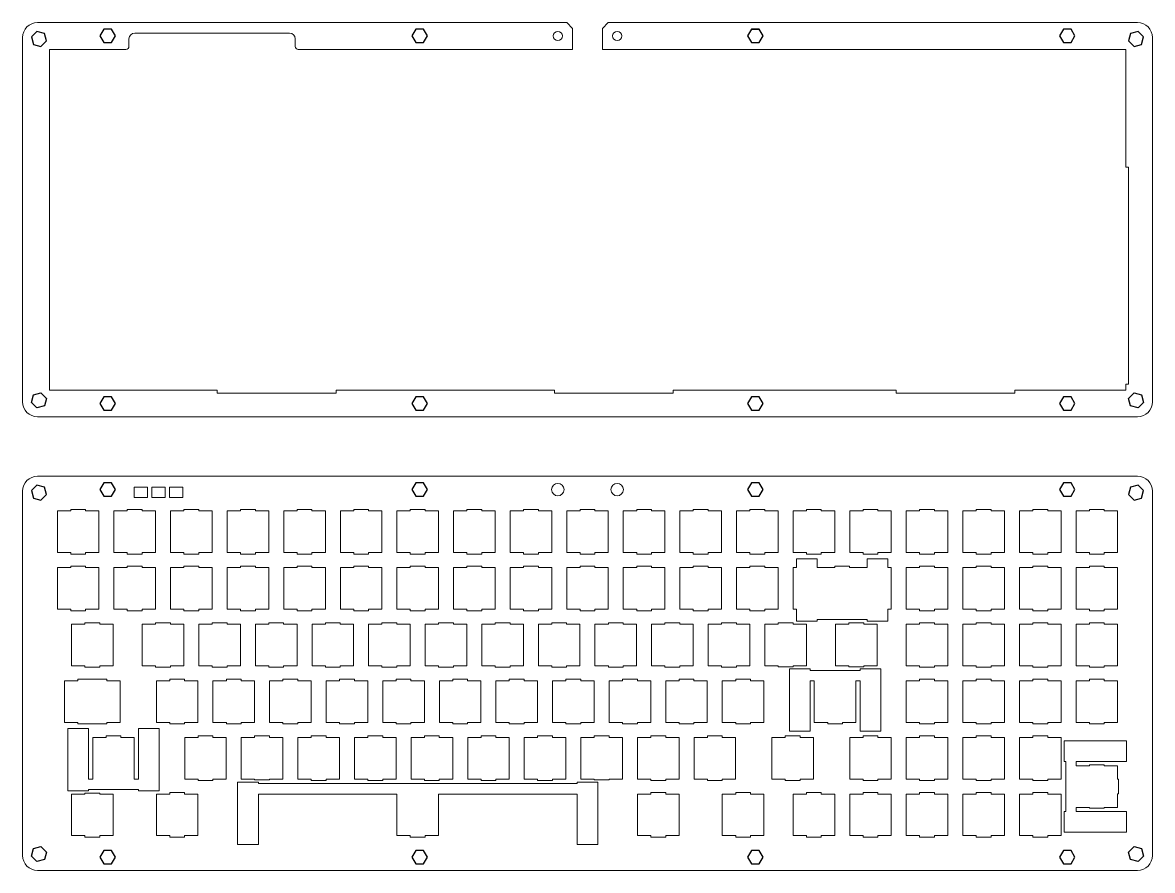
# Model space of a CAD drawing. Header units: millimetres. Extents: x 60 to 3943, y -655 to 1781.
# Drawn here: x 2075.9 to 2456.2, y 552.1 to 837.4 of the extents above; entities that cross this region are included whole.
import ezdxf

# ---------------------------------------------------------------- set-up
doc = ezdxf.new("R2010")
doc.units = ezdxf.units.MM
doc.header["$MEASUREMENT"] = 0

msp = doc.modelspace()

# ---------------------------------------------------------------- linework, layer by layer
at = {"lineweight": 0}
for p, q in [((2259.1, 837.41), (2080.95, 837.41)), ((2261.1, 835.41), (2259.1, 837.41)), ((2271.1, 835.41), (2273.1, 837.41)), ((2273.1, 837.41), (2451.25, 837.41)), ((2165.75, 833.91), (2113.75, 833.91)), ((2261.1, 828.41), (2261.1, 835.41)), ((2271.1, 828.41), (2271.1, 835.41)), ((2075.95, 832.41), (2075.95, 709.76)), ((2111.75, 829.41), (2111.75, 831.91)), ((2167.75, 829.41), (2167.75, 831.91)), ((2456.25, 709.76), (2456.25, 832.41)), ((2084.95, 713.76), (2084.95, 828.41)), ((2084.95, 828.41), (2110.75, 828.41)), ((2261.1, 828.41), (2168.75, 828.41)), ((2271.1, 828.41), (2447.25, 828.41)), ((2447.25, 788.76), (2447.25, 828.41)), ((2448.25, 788.76), (2447.25, 788.76)), ((2448.25, 715.76), (2448.25, 788.76)), ((2447.25, 713.76), (2447.25, 715.76)), ((2447.25, 715.76), (2448.25, 715.76)), ((2084.95, 713.76), (2141.45, 713.76)), ((2141.45, 713.76), (2141.45, 712.76)), ((2141.45, 712.76), (2181.45, 712.76)), ((2181.45, 712.76), (2181.45, 713.76)), ((2181.45, 713.76), (2254.95, 713.76)), ((2254.95, 713.76), (2254.95, 712.76)), ((2254.95, 712.76), (2294.95, 712.76)), ((2294.95, 712.76), (2294.95, 713.76)), ((2294.95, 713.76), (2369.95, 713.76)), ((2369.95, 713.76), (2369.95, 712.76)), ((2369.95, 712.76), (2409.95, 712.76)), ((2409.95, 712.76), (2409.95, 713.76)), ((2409.95, 713.76), (2447.25, 713.76)), ((2080.95, 704.76), (2451.25, 704.76)), ((2080.95, 684.76), (2451.25, 684.76)), ((2075.95, 679.76), (2075.95, 557.11)), ((2456.25, 679.76), (2456.25, 557.11)), ((2282.91, 570.81), (2282.91, 570.45)), ((2451.25, 552.11), (2080.95, 552.11))]:
    msp.add_line(p, q, dxfattribs=at)
for points in [[(2079.6, 830.07), (2082.11, 829.4), (2083.95, 831.24), (2083.27, 833.75), (2080.76, 834.42), (2078.93, 832.58), (2079.6, 830.07)], [(2107.19, 832.91), (2105.89, 835.16), (2103.29, 835.16), (2101.99, 832.91), (2103.29, 830.66), (2105.89, 830.66), (2107.19, 832.91)], [(2212.19, 832.91), (2210.89, 835.16), (2208.29, 835.16), (2206.99, 832.91), (2208.29, 830.66), (2210.89, 830.66), (2212.19, 832.91)], [(2325.19, 832.91), (2323.89, 835.16), (2321.29, 835.16), (2319.99, 832.91), (2321.29, 830.66), (2323.89, 830.66), (2325.19, 832.91)], [(2430.19, 832.91), (2428.89, 835.16), (2426.29, 835.16), (2424.99, 832.91), (2426.29, 830.66), (2428.89, 830.66), (2430.19, 832.91)], [(2448.9, 833.75), (2448.23, 831.24), (2450.06, 829.4), (2452.57, 830.07), (2453.25, 832.58), (2451.41, 834.42), (2448.9, 833.75)], [(2083.27, 708.42), (2080.76, 707.75), (2078.93, 709.59), (2079.6, 712.1), (2082.11, 712.77), (2083.95, 710.93), (2083.27, 708.42)], [(2107.19, 709.26), (2105.89, 711.51), (2103.29, 711.51), (2101.99, 709.26), (2103.29, 707.01), (2105.89, 707.01), (2107.19, 709.26)], [(2212.19, 709.26), (2210.89, 711.51), (2208.29, 711.51), (2206.99, 709.26), (2208.29, 707.01), (2210.89, 707.01), (2212.19, 709.26)], [(2325.19, 709.26), (2323.89, 711.51), (2321.29, 711.51), (2319.99, 709.26), (2321.29, 707.01), (2323.89, 707.01), (2325.19, 709.26)], [(2430.19, 709.26), (2428.89, 711.51), (2426.29, 711.51), (2424.99, 709.26), (2426.29, 707.01), (2428.89, 707.01), (2430.19, 709.26)], [(2452.57, 712.1), (2453.25, 709.59), (2451.41, 707.75), (2448.9, 708.42), (2448.23, 710.93), (2450.06, 712.77), (2452.57, 712.1)], [(2079.61, 677.42), (2082.12, 676.75), (2083.96, 678.59), (2083.28, 681.1), (2080.77, 681.77), (2078.94, 679.93), (2079.61, 677.42)], [(2107.19, 680.26), (2105.89, 682.51), (2103.3, 682.51), (2102, 680.26), (2103.3, 678.01), (2105.89, 678.01), (2107.19, 680.26)], [(2212.19, 680.26), (2210.89, 682.51), (2208.3, 682.51), (2207, 680.26), (2208.3, 678.01), (2210.89, 678.01), (2212.19, 680.26)], [(2325.19, 680.26), (2323.89, 682.51), (2321.3, 682.51), (2320, 680.26), (2321.3, 678.01), (2323.89, 678.01), (2325.19, 680.26)], [(2430.19, 680.26), (2428.89, 682.51), (2426.3, 682.51), (2425, 680.26), (2426.3, 678.01), (2428.89, 678.01), (2430.19, 680.26)], [(2448.91, 681.1), (2448.24, 678.59), (2450.07, 676.75), (2452.58, 677.42), (2453.26, 679.93), (2451.42, 681.77), (2448.91, 681.1)], [(2083.28, 555.77), (2080.77, 555.1), (2078.94, 556.94), (2079.61, 559.45), (2082.12, 560.12), (2083.96, 558.28), (2083.28, 555.77)], [(2452.58, 559.45), (2453.26, 556.94), (2451.42, 555.1), (2448.91, 555.77), (2448.24, 558.28), (2450.07, 560.12), (2452.58, 559.45)], [(2107.19, 556.61), (2105.89, 558.86), (2103.3, 558.86), (2102, 556.61), (2103.3, 554.36), (2105.89, 554.36), (2107.19, 556.61)], [(2212.19, 556.61), (2210.89, 558.86), (2208.3, 558.86), (2207, 556.61), (2208.3, 554.36), (2210.89, 554.36), (2212.19, 556.61)], [(2325.19, 556.61), (2323.89, 558.86), (2321.3, 558.86), (2320, 556.61), (2321.3, 554.36), (2323.89, 554.36), (2325.19, 556.61)], [(2430.19, 556.61), (2428.89, 558.86), (2426.3, 558.86), (2425, 556.61), (2426.3, 554.36), (2428.89, 554.36), (2430.19, 556.61)]]:
    msp.add_lwpolyline(points)
for points in [[(2321.31, 830.68), (2320.03, 832.91), (2321.31, 835.13), (2323.88, 835.13), (2325.16, 832.91), (2323.88, 830.68)], [(2118.02, 681.06), (2118.02, 677.56), (2113.52, 677.56), (2113.52, 681.06)], [(2123.96, 681.06), (2123.96, 677.56), (2119.46, 677.56), (2119.46, 681.06)], [(2129.9, 681.06), (2129.9, 677.56), (2125.4, 677.56), (2125.4, 681.06)], [(2367.22, 640.01), (2368.35, 640.01), (2368.35, 654.01), (2367.22, 654.01), (2367.22, 657.01), (2360.22, 657.01), (2360.22, 654.01), (2358.82, 654.01), (2354.32, 654.01), (2354.32, 654.51), (2349.32, 654.51), (2349.32, 654.01), (2344.82, 654.01), (2343.42, 654.01), (2343.42, 657.01), (2336.42, 657.01), (2336.42, 654.01), (2335.3, 654.01), (2335.3, 640.01), (2336.42, 640.01), (2336.42, 636.01), (2343.42, 636.01), (2343.42, 636.51), (2360.22, 636.51), (2360.22, 636.01), (2367.22, 636.01)], [(2334.04, 619.91), (2341.04, 619.91), (2341.04, 619.41), (2357.84, 619.41), (2357.84, 619.91), (2364.84, 619.91), (2364.84, 598.91), (2357.84, 598.91), (2357.84, 615.91), (2356.44, 615.91), (2356.44, 601.91), (2351.94, 601.91), (2351.94, 601.41), (2346.94, 601.41), (2346.94, 601.91), (2342.44, 601.91), (2342.44, 615.91), (2341.04, 615.91), (2341.04, 598.91), (2334.04, 598.91)], [(2104.29, 616.41), (2104.29, 615.91), (2108.79, 615.91), (2108.79, 601.91), (2104.29, 601.91), (2104.29, 601.41), (2094.53, 601.41), (2094.53, 601.91), (2090.03, 601.91), (2090.03, 615.91), (2094.53, 615.91), (2094.53, 616.41)], [(2121.95, 578.86), (2114.95, 578.86), (2114.95, 579.36), (2098.15, 579.36), (2098.15, 578.86), (2091.15, 578.86), (2091.15, 599.86), (2098.15, 599.86), (2098.15, 582.86), (2099.55, 582.86), (2099.55, 596.86), (2104.05, 596.86), (2104.05, 597.36), (2109.05, 597.36), (2109.05, 596.86), (2113.55, 596.86), (2113.55, 582.86), (2114.95, 582.86), (2114.95, 599.86), (2121.95, 599.86)], [(2444.55, 573.33), (2440.05, 573.33), (2440.05, 573.03), (2435.05, 573.03), (2435.05, 573.33), (2430.55, 573.33), (2430.55, 571.93), (2447.55, 571.93), (2447.55, 564.93), (2426.55, 564.93), (2426.55, 571.93), (2427.05, 571.93), (2427.05, 588.73), (2426.55, 588.73), (2426.55, 595.73), (2447.55, 595.73), (2447.55, 588.73), (2430.55, 588.73), (2430.55, 587.33), (2435.05, 587.33), (2435.05, 587.63), (2440.05, 587.63), (2440.05, 587.33), (2444.55, 587.33), (2444.55, 582.83), (2444.85, 582.83), (2444.85, 577.83), (2444.55, 577.83)], [(2201.95, 577.81), (2155.3, 577.81), (2155.3, 560.81), (2148.3, 560.81), (2148.3, 570.81), (2148.3, 581.81), (2155.3, 581.81), (2155.3, 581.31), (2262.6, 581.31), (2262.6, 581.81), (2269.6, 581.81), (2269.6, 570.81), (2269.6, 560.81), (2262.6, 560.81), (2262.6, 577.81), (2215.95, 577.81), (2215.95, 563.81), (2211.45, 563.81), (2211.45, 563.31), (2206.45, 563.31), (2206.45, 563.81), (2201.95, 563.81)]]:
    msp.add_lwpolyline(points, close=True, dxfattribs=at)
for points in [[(2087.65, 673.06), (2087.65, 659.06), (2092.15, 659.06), (2092.15, 658.56), (2097.15, 658.56), (2097.15, 659.06), (2101.65, 659.06), (2101.65, 673.06), (2097.15, 673.06), (2097.15, 673.56), (2092.15, 673.56), (2092.15, 673.06), (2087.65, 673.06)], [(2106.7, 673.06), (2106.7, 659.06), (2111.2, 659.06), (2111.2, 658.56), (2116.2, 658.56), (2116.2, 659.06), (2120.7, 659.06), (2120.7, 673.06), (2116.2, 673.06), (2116.2, 673.56), (2111.2, 673.56), (2111.2, 673.06), (2106.7, 673.06)], [(2125.75, 673.06), (2125.75, 659.06), (2130.25, 659.06), (2130.25, 658.56), (2135.25, 658.56), (2135.25, 659.06), (2139.75, 659.06), (2139.75, 673.06), (2135.25, 673.06), (2135.25, 673.56), (2130.25, 673.56), (2130.25, 673.06), (2125.75, 673.06)], [(2144.8, 673.06), (2144.8, 659.06), (2149.3, 659.06), (2149.3, 658.56), (2154.3, 658.56), (2154.3, 659.06), (2158.8, 659.06), (2158.8, 673.06), (2154.3, 673.06), (2154.3, 673.56), (2149.3, 673.56), (2149.3, 673.06), (2144.8, 673.06)], [(2163.85, 673.06), (2163.85, 659.06), (2168.35, 659.06), (2168.35, 658.56), (2173.35, 658.56), (2173.35, 659.06), (2177.85, 659.06), (2177.85, 673.06), (2173.35, 673.06), (2173.35, 673.56), (2168.35, 673.56), (2168.35, 673.06), (2163.85, 673.06)], [(2182.9, 673.06), (2182.9, 659.06), (2187.4, 659.06), (2187.4, 658.56), (2192.4, 658.56), (2192.4, 659.06), (2196.9, 659.06), (2196.9, 673.06), (2192.4, 673.06), (2192.4, 673.56), (2187.4, 673.56), (2187.4, 673.06), (2182.9, 673.06)], [(2201.95, 673.06), (2201.95, 659.06), (2206.45, 659.06), (2206.45, 658.56), (2211.45, 658.56), (2211.45, 659.06), (2215.95, 659.06), (2215.95, 673.06), (2211.45, 673.06), (2211.45, 673.56), (2206.45, 673.56), (2206.45, 673.06), (2201.95, 673.06)], [(2221, 673.06), (2221, 659.06), (2225.5, 659.06), (2225.5, 658.56), (2230.5, 658.56), (2230.5, 659.06), (2235, 659.06), (2235, 673.06), (2230.5, 673.06), (2230.5, 673.56), (2225.5, 673.56), (2225.5, 673.06), (2221, 673.06)], [(2240.05, 673.06), (2240.05, 659.06), (2244.55, 659.06), (2244.55, 658.56), (2249.55, 658.56), (2249.55, 659.06), (2254.05, 659.06), (2254.05, 673.06), (2249.55, 673.06), (2249.55, 673.56), (2244.55, 673.56), (2244.55, 673.06), (2240.05, 673.06)], [(2259.1, 673.06), (2259.1, 659.06), (2263.6, 659.06), (2263.6, 658.56), (2268.6, 658.56), (2268.6, 659.06), (2273.1, 659.06), (2273.1, 673.06), (2268.6, 673.06), (2268.6, 673.56), (2263.6, 673.56), (2263.6, 673.06), (2259.1, 673.06)], [(2278.15, 673.06), (2278.15, 659.06), (2282.65, 659.06), (2282.65, 658.56), (2287.65, 658.56), (2287.65, 659.06), (2292.15, 659.06), (2292.15, 673.06), (2287.65, 673.06), (2287.65, 673.56), (2282.65, 673.56), (2282.65, 673.06), (2278.15, 673.06)], [(2297.2, 673.06), (2297.2, 659.06), (2301.7, 659.06), (2301.7, 658.56), (2306.7, 658.56), (2306.7, 659.06), (2311.2, 659.06), (2311.2, 673.06), (2306.7, 673.06), (2306.7, 673.56), (2301.7, 673.56), (2301.7, 673.06), (2297.2, 673.06)], [(2316.25, 673.06), (2316.25, 659.06), (2320.75, 659.06), (2320.75, 658.56), (2325.75, 658.56), (2325.75, 659.06), (2330.25, 659.06), (2330.25, 673.06), (2325.75, 673.06), (2325.75, 673.56), (2320.75, 673.56), (2320.75, 673.06), (2316.25, 673.06)], [(2335.3, 673.06), (2335.3, 659.06), (2339.8, 659.06), (2339.8, 658.56), (2344.8, 658.56), (2344.8, 659.06), (2349.3, 659.06), (2349.3, 673.06), (2344.8, 673.06), (2344.8, 673.56), (2339.8, 673.56), (2339.8, 673.06), (2335.3, 673.06)], [(2354.35, 673.06), (2354.35, 659.06), (2358.85, 659.06), (2358.85, 658.56), (2363.85, 658.56), (2363.85, 659.06), (2368.35, 659.06), (2368.35, 673.06), (2363.85, 673.06), (2363.85, 673.56), (2358.85, 673.56), (2358.85, 673.06), (2354.35, 673.06)], [(2373.4, 673.06), (2373.4, 659.06), (2377.9, 659.06), (2377.9, 658.56), (2382.9, 658.56), (2382.9, 659.06), (2387.4, 659.06), (2387.4, 673.06), (2382.9, 673.06), (2382.9, 673.56), (2377.9, 673.56), (2377.9, 673.06), (2373.4, 673.06)], [(2392.45, 673.06), (2392.45, 659.06), (2396.95, 659.06), (2396.95, 658.56), (2401.95, 658.56), (2401.95, 659.06), (2406.45, 659.06), (2406.45, 673.06), (2401.95, 673.06), (2401.95, 673.56), (2396.95, 673.56), (2396.95, 673.06), (2392.45, 673.06)], [(2411.5, 673.06), (2411.5, 659.06), (2416, 659.06), (2416, 658.56), (2421, 658.56), (2421, 659.06), (2425.5, 659.06), (2425.5, 673.06), (2421, 673.06), (2421, 673.56), (2416, 673.56), (2416, 673.06), (2411.5, 673.06)], [(2430.55, 673.06), (2430.55, 659.06), (2435.05, 659.06), (2435.05, 658.56), (2440.05, 658.56), (2440.05, 659.06), (2444.55, 659.06), (2444.55, 673.06), (2440.05, 673.06), (2440.05, 673.56), (2435.05, 673.56), (2435.05, 673.06), (2430.55, 673.06)], [(2087.65, 654.01), (2087.65, 640.01), (2092.15, 640.01), (2092.15, 639.51), (2097.15, 639.51), (2097.15, 640.01), (2101.65, 640.01), (2101.65, 654.01), (2097.15, 654.01), (2097.15, 654.51), (2092.15, 654.51), (2092.15, 654.01), (2087.65, 654.01)], [(2106.7, 654.01), (2106.7, 640.01), (2111.2, 640.01), (2111.2, 639.51), (2116.2, 639.51), (2116.2, 640.01), (2120.7, 640.01), (2120.7, 654.01), (2116.2, 654.01), (2116.2, 654.51), (2111.2, 654.51), (2111.2, 654.01), (2106.7, 654.01)], [(2125.75, 654.01), (2125.75, 640.01), (2130.25, 640.01), (2130.25, 639.51), (2135.25, 639.51), (2135.25, 640.01), (2139.75, 640.01), (2139.75, 654.01), (2135.25, 654.01), (2135.25, 654.51), (2130.25, 654.51), (2130.25, 654.01), (2125.75, 654.01)], [(2144.8, 654.01), (2144.8, 640.01), (2149.3, 640.01), (2149.3, 639.51), (2154.3, 639.51), (2154.3, 640.01), (2158.8, 640.01), (2158.8, 654.01), (2154.3, 654.01), (2154.3, 654.51), (2149.3, 654.51), (2149.3, 654.01), (2144.8, 654.01)], [(2163.85, 654.01), (2163.85, 640.01), (2168.35, 640.01), (2168.35, 639.51), (2173.35, 639.51), (2173.35, 640.01), (2177.85, 640.01), (2177.85, 654.01), (2173.35, 654.01), (2173.35, 654.51), (2168.35, 654.51), (2168.35, 654.01), (2163.85, 654.01)], [(2182.9, 654.01), (2182.9, 640.01), (2187.4, 640.01), (2187.4, 639.51), (2192.4, 639.51), (2192.4, 640.01), (2196.9, 640.01), (2196.9, 654.01), (2192.4, 654.01), (2192.4, 654.51), (2187.4, 654.51), (2187.4, 654.01), (2182.9, 654.01)], [(2201.95, 654.01), (2201.95, 640.01), (2206.45, 640.01), (2206.45, 639.51), (2211.45, 639.51), (2211.45, 640.01), (2215.95, 640.01), (2215.95, 654.01), (2211.45, 654.01), (2211.45, 654.51), (2206.45, 654.51), (2206.45, 654.01), (2201.95, 654.01)], [(2221, 654.01), (2221, 640.01), (2225.5, 640.01), (2225.5, 639.51), (2230.5, 639.51), (2230.5, 640.01), (2235, 640.01), (2235, 654.01), (2230.5, 654.01), (2230.5, 654.51), (2225.5, 654.51), (2225.5, 654.01), (2221, 654.01)], [(2240.05, 654.01), (2240.05, 640.01), (2244.55, 640.01), (2244.55, 639.51), (2249.55, 639.51), (2249.55, 640.01), (2254.05, 640.01), (2254.05, 654.01), (2249.55, 654.01), (2249.55, 654.51), (2244.55, 654.51), (2244.55, 654.01), (2240.05, 654.01)], [(2259.1, 654.01), (2259.1, 640.01), (2263.6, 640.01), (2263.6, 639.51), (2268.6, 639.51), (2268.6, 640.01), (2273.1, 640.01), (2273.1, 654.01), (2268.6, 654.01), (2268.6, 654.51), (2263.6, 654.51), (2263.6, 654.01), (2259.1, 654.01)], [(2278.15, 654.01), (2278.15, 640.01), (2282.65, 640.01), (2282.65, 639.51), (2287.65, 639.51), (2287.65, 640.01), (2292.15, 640.01), (2292.15, 654.01), (2287.65, 654.01), (2287.65, 654.51), (2282.65, 654.51), (2282.65, 654.01), (2278.15, 654.01)], [(2297.2, 654.01), (2297.2, 640.01), (2301.7, 640.01), (2301.7, 639.51), (2306.7, 639.51), (2306.7, 640.01), (2311.2, 640.01), (2311.2, 654.01), (2306.7, 654.01), (2306.7, 654.51), (2301.7, 654.51), (2301.7, 654.01), (2297.2, 654.01)], [(2316.25, 654.01), (2316.25, 640.01), (2320.75, 640.01), (2320.75, 639.51), (2325.75, 639.51), (2325.75, 640.01), (2330.25, 640.01), (2330.25, 654.01), (2325.75, 654.01), (2325.75, 654.51), (2320.75, 654.51), (2320.75, 654.01), (2316.25, 654.01)], [(2373.4, 654.01), (2373.4, 640.01), (2377.9, 640.01), (2377.9, 639.51), (2382.9, 639.51), (2382.9, 640.01), (2387.4, 640.01), (2387.4, 654.01), (2382.9, 654.01), (2382.9, 654.51), (2377.9, 654.51), (2377.9, 654.01), (2373.4, 654.01)], [(2392.45, 654.01), (2392.45, 640.01), (2396.95, 640.01), (2396.95, 639.51), (2401.95, 639.51), (2401.95, 640.01), (2406.45, 640.01), (2406.45, 654.01), (2401.95, 654.01), (2401.95, 654.51), (2396.95, 654.51), (2396.95, 654.01), (2392.45, 654.01)], [(2411.5, 654.01), (2411.5, 640.01), (2416, 640.01), (2416, 639.51), (2421, 639.51), (2421, 640.01), (2425.5, 640.01), (2425.5, 654.01), (2421, 654.01), (2421, 654.51), (2416, 654.51), (2416, 654.01), (2411.5, 654.01)], [(2430.55, 654.01), (2430.55, 640.01), (2435.05, 640.01), (2435.05, 639.51), (2440.05, 639.51), (2440.05, 640.01), (2444.55, 640.01), (2444.55, 654.01), (2440.05, 654.01), (2440.05, 654.51), (2435.05, 654.51), (2435.05, 654.01), (2430.55, 654.01)], [(2092.41, 634.96), (2092.41, 620.96), (2096.91, 620.96), (2096.91, 620.46), (2101.91, 620.46), (2101.91, 620.96), (2106.41, 620.96), (2106.41, 634.96), (2101.91, 634.96), (2101.91, 635.46), (2096.91, 635.46), (2096.91, 634.96), (2092.41, 634.96)], [(2116.22, 634.96), (2116.22, 620.96), (2120.72, 620.96), (2120.72, 620.46), (2125.72, 620.46), (2125.72, 620.96), (2130.22, 620.96), (2130.22, 634.96), (2125.72, 634.96), (2125.72, 635.46), (2120.72, 635.46), (2120.72, 634.96), (2116.22, 634.96)], [(2135.27, 634.96), (2135.27, 620.96), (2139.77, 620.96), (2139.77, 620.46), (2144.77, 620.46), (2144.77, 620.96), (2149.27, 620.96), (2149.27, 634.96), (2144.77, 634.96), (2144.77, 635.46), (2139.77, 635.46), (2139.77, 634.96), (2135.27, 634.96)], [(2154.32, 634.96), (2154.32, 620.96), (2158.82, 620.96), (2158.82, 620.46), (2163.82, 620.46), (2163.82, 620.96), (2168.32, 620.96), (2168.32, 634.96), (2163.82, 634.96), (2163.82, 635.46), (2158.82, 635.46), (2158.82, 634.96), (2154.32, 634.96)], [(2173.37, 634.96), (2173.37, 620.96), (2177.87, 620.96), (2177.87, 620.46), (2182.87, 620.46), (2182.87, 620.96), (2187.37, 620.96), (2187.37, 634.96), (2182.87, 634.96), (2182.87, 635.46), (2177.87, 635.46), (2177.87, 634.96), (2173.37, 634.96)], [(2192.42, 634.96), (2192.42, 620.96), (2196.92, 620.96), (2196.92, 620.46), (2201.92, 620.46), (2201.92, 620.96), (2206.42, 620.96), (2206.42, 634.96), (2201.92, 634.96), (2201.92, 635.46), (2196.92, 635.46), (2196.92, 634.96), (2192.42, 634.96)], [(2211.47, 634.96), (2211.47, 620.96), (2215.97, 620.96), (2215.97, 620.46), (2220.97, 620.46), (2220.97, 620.96), (2225.47, 620.96), (2225.47, 634.96), (2220.97, 634.96), (2220.97, 635.46), (2215.97, 635.46), (2215.97, 634.96), (2211.47, 634.96)], [(2230.52, 634.96), (2230.52, 620.96), (2235.02, 620.96), (2235.02, 620.46), (2240.02, 620.46), (2240.02, 620.96), (2244.52, 620.96), (2244.52, 634.96), (2240.02, 634.96), (2240.02, 635.46), (2235.02, 635.46), (2235.02, 634.96), (2230.52, 634.96)], [(2249.57, 634.96), (2249.57, 620.96), (2254.07, 620.96), (2254.07, 620.46), (2259.07, 620.46), (2259.07, 620.96), (2263.57, 620.96), (2263.57, 634.96), (2259.07, 634.96), (2259.07, 635.46), (2254.07, 635.46), (2254.07, 634.96), (2249.57, 634.96)], [(2268.62, 634.96), (2268.62, 620.96), (2273.12, 620.96), (2273.12, 620.46), (2278.12, 620.46), (2278.12, 620.96), (2282.62, 620.96), (2282.62, 634.96), (2278.12, 634.96), (2278.12, 635.46), (2273.12, 635.46), (2273.12, 634.96), (2268.62, 634.96)], [(2287.67, 634.96), (2287.67, 620.96), (2292.17, 620.96), (2292.17, 620.46), (2297.17, 620.46), (2297.17, 620.96), (2301.67, 620.96), (2301.67, 634.96), (2297.17, 634.96), (2297.17, 635.46), (2292.17, 635.46), (2292.17, 634.96), (2287.67, 634.96)], [(2306.72, 634.96), (2306.72, 620.96), (2311.22, 620.96), (2311.22, 620.46), (2316.22, 620.46), (2316.22, 620.96), (2320.72, 620.96), (2320.72, 634.96), (2316.22, 634.96), (2316.22, 635.46), (2311.22, 635.46), (2311.22, 634.96), (2306.72, 634.96)], [(2339.77, 620.96), (2339.77, 634.96), (2335.27, 634.96), (2335.27, 635.46), (2330.27, 635.46), (2330.27, 634.96), (2325.77, 634.96), (2325.77, 620.96), (2330.27, 620.96), (2330.27, 620.66), (2335.27, 620.66), (2335.27, 620.96), (2339.77, 620.96)], [(2363.58, 620.96), (2363.58, 634.96), (2359.08, 634.96), (2359.08, 635.46), (2354.08, 635.46), (2354.08, 634.96), (2349.58, 634.96), (2349.58, 620.96), (2354.08, 620.96), (2354.08, 620.66), (2359.08, 620.66), (2359.08, 620.96), (2363.58, 620.96)], [(2373.4, 634.96), (2373.4, 620.96), (2377.9, 620.96), (2377.9, 620.46), (2382.9, 620.46), (2382.9, 620.96), (2387.4, 620.96), (2387.4, 634.96), (2382.9, 634.96), (2382.9, 635.46), (2377.9, 635.46), (2377.9, 634.96), (2373.4, 634.96)], [(2392.45, 634.96), (2392.45, 620.96), (2396.95, 620.96), (2396.95, 620.46), (2401.95, 620.46), (2401.95, 620.96), (2406.45, 620.96), (2406.45, 634.96), (2401.95, 634.96), (2401.95, 635.46), (2396.95, 635.46), (2396.95, 634.96), (2392.45, 634.96)], [(2411.5, 634.96), (2411.5, 620.96), (2416, 620.96), (2416, 620.46), (2421, 620.46), (2421, 620.96), (2425.5, 620.96), (2425.5, 634.96), (2421, 634.96), (2421, 635.46), (2416, 635.46), (2416, 634.96), (2411.5, 634.96)], [(2430.55, 634.96), (2430.55, 620.96), (2435.05, 620.96), (2435.05, 620.46), (2440.05, 620.46), (2440.05, 620.96), (2444.55, 620.96), (2444.55, 634.96), (2440.05, 634.96), (2440.05, 635.46), (2435.05, 635.46), (2435.05, 634.96), (2430.55, 634.96)], [(2120.98, 615.91), (2120.98, 601.91), (2125.48, 601.91), (2125.48, 601.41), (2130.48, 601.41), (2130.48, 601.91), (2134.98, 601.91), (2134.98, 615.91), (2130.48, 615.91), (2130.48, 616.41), (2125.48, 616.41), (2125.48, 615.91), (2120.98, 615.91)], [(2140.03, 615.91), (2140.03, 601.91), (2144.53, 601.91), (2144.53, 601.41), (2149.53, 601.41), (2149.53, 601.91), (2154.03, 601.91), (2154.03, 615.91), (2149.53, 615.91), (2149.53, 616.41), (2144.53, 616.41), (2144.53, 615.91), (2140.03, 615.91)], [(2159.08, 615.91), (2159.08, 601.91), (2163.58, 601.91), (2163.58, 601.41), (2168.58, 601.41), (2168.58, 601.91), (2173.08, 601.91), (2173.08, 615.91), (2168.58, 615.91), (2168.58, 616.41), (2163.58, 616.41), (2163.58, 615.91), (2159.08, 615.91)], [(2178.13, 615.91), (2178.13, 601.91), (2182.63, 601.91), (2182.63, 601.41), (2187.63, 601.41), (2187.63, 601.91), (2192.13, 601.91), (2192.13, 615.91), (2187.63, 615.91), (2187.63, 616.41), (2182.63, 616.41), (2182.63, 615.91), (2178.13, 615.91)], [(2197.18, 615.91), (2197.18, 601.91), (2201.68, 601.91), (2201.68, 601.41), (2206.68, 601.41), (2206.68, 601.91), (2211.18, 601.91), (2211.18, 615.91), (2206.68, 615.91), (2206.68, 616.41), (2201.68, 616.41), (2201.68, 615.91), (2197.18, 615.91)], [(2216.23, 615.91), (2216.23, 601.91), (2220.73, 601.91), (2220.73, 601.41), (2225.73, 601.41), (2225.73, 601.91), (2230.23, 601.91), (2230.23, 615.91), (2225.73, 615.91), (2225.73, 616.41), (2220.73, 616.41), (2220.73, 615.91), (2216.23, 615.91)], [(2235.28, 615.91), (2235.28, 601.91), (2239.78, 601.91), (2239.78, 601.41), (2244.78, 601.41), (2244.78, 601.91), (2249.28, 601.91), (2249.28, 615.91), (2244.78, 615.91), (2244.78, 616.41), (2239.78, 616.41), (2239.78, 615.91), (2235.28, 615.91)], [(2254.33, 615.91), (2254.33, 601.91), (2258.83, 601.91), (2258.83, 601.41), (2263.83, 601.41), (2263.83, 601.91), (2268.33, 601.91), (2268.33, 615.91), (2263.83, 615.91), (2263.83, 616.41), (2258.83, 616.41), (2258.83, 615.91), (2254.33, 615.91)], [(2273.38, 615.91), (2273.38, 601.91), (2277.88, 601.91), (2277.88, 601.41), (2282.88, 601.41), (2282.88, 601.91), (2287.38, 601.91), (2287.38, 615.91), (2282.88, 615.91), (2282.88, 616.41), (2277.88, 616.41), (2277.88, 615.91), (2273.38, 615.91)], [(2292.43, 615.91), (2292.43, 601.91), (2296.93, 601.91), (2296.93, 601.41), (2301.93, 601.41), (2301.93, 601.91), (2306.43, 601.91), (2306.43, 615.91), (2301.93, 615.91), (2301.93, 616.41), (2296.93, 616.41), (2296.93, 615.91), (2292.43, 615.91)], [(2311.48, 615.91), (2311.48, 601.91), (2315.98, 601.91), (2315.98, 601.41), (2320.98, 601.41), (2320.98, 601.91), (2325.48, 601.91), (2325.48, 615.91), (2320.98, 615.91), (2320.98, 616.41), (2315.98, 616.41), (2315.98, 615.91), (2311.48, 615.91)], [(2373.4, 615.91), (2373.4, 601.91), (2377.9, 601.91), (2377.9, 601.41), (2382.9, 601.41), (2382.9, 601.91), (2387.4, 601.91), (2387.4, 615.91), (2382.9, 615.91), (2382.9, 616.41), (2377.9, 616.41), (2377.9, 615.91), (2373.4, 615.91)], [(2392.45, 615.91), (2392.45, 601.91), (2396.95, 601.91), (2396.95, 601.41), (2401.95, 601.41), (2401.95, 601.91), (2406.45, 601.91), (2406.45, 615.91), (2401.95, 615.91), (2401.95, 616.41), (2396.95, 616.41), (2396.95, 615.91), (2392.45, 615.91)], [(2411.5, 615.91), (2411.5, 601.91), (2416, 601.91), (2416, 601.41), (2421, 601.41), (2421, 601.91), (2425.5, 601.91), (2425.5, 615.91), (2421, 615.91), (2421, 616.41), (2416, 616.41), (2416, 615.91), (2411.5, 615.91)], [(2430.55, 615.91), (2430.55, 601.91), (2435.05, 601.91), (2435.05, 601.41), (2440.05, 601.41), (2440.05, 601.91), (2444.55, 601.91), (2444.55, 615.91), (2440.05, 615.91), (2440.05, 616.41), (2435.05, 616.41), (2435.05, 615.91), (2430.55, 615.91)], [(2130.51, 596.86), (2130.51, 582.86), (2135.01, 582.86), (2135.01, 582.36), (2140.01, 582.36), (2140.01, 582.86), (2144.51, 582.86), (2144.51, 596.86), (2140.01, 596.86), (2140.01, 597.36), (2135.01, 597.36), (2135.01, 596.86), (2130.51, 596.86)], [(2149.56, 582.86), (2149.56, 596.86), (2154.06, 596.86), (2154.06, 597.36), (2159.06, 597.36), (2159.06, 596.86), (2163.56, 596.86), (2163.56, 582.86), (2159.06, 582.86), (2159.06, 582.56), (2154.06, 582.56), (2154.06, 582.86), (2149.56, 582.86)], [(2168.61, 596.86), (2168.61, 582.86), (2173.11, 582.86), (2173.11, 582.36), (2178.11, 582.36), (2178.11, 582.86), (2182.61, 582.86), (2182.61, 596.86), (2178.11, 596.86), (2178.11, 597.36), (2173.11, 597.36), (2173.11, 596.86), (2168.61, 596.86)], [(2187.66, 596.86), (2187.66, 582.86), (2192.16, 582.86), (2192.16, 582.36), (2197.16, 582.36), (2197.16, 582.86), (2201.66, 582.86), (2201.66, 596.86), (2197.16, 596.86), (2197.16, 597.36), (2192.16, 597.36), (2192.16, 596.86), (2187.66, 596.86)], [(2206.71, 596.86), (2206.71, 582.86), (2211.21, 582.86), (2211.21, 582.36), (2216.21, 582.36), (2216.21, 582.86), (2220.71, 582.86), (2220.71, 596.86), (2216.21, 596.86), (2216.21, 597.36), (2211.21, 597.36), (2211.21, 596.86), (2206.71, 596.86)], [(2225.76, 596.86), (2225.76, 582.86), (2230.26, 582.86), (2230.26, 582.36), (2235.26, 582.36), (2235.26, 582.86), (2239.76, 582.86), (2239.76, 596.86), (2235.26, 596.86), (2235.26, 597.36), (2230.26, 597.36), (2230.26, 596.86), (2225.76, 596.86)], [(2244.81, 596.86), (2244.81, 582.86), (2249.31, 582.86), (2249.31, 582.36), (2254.31, 582.36), (2254.31, 582.86), (2258.81, 582.86), (2258.81, 596.86), (2254.31, 596.86), (2254.31, 597.36), (2249.31, 597.36), (2249.31, 596.86), (2244.81, 596.86)], [(2263.86, 582.86), (2263.86, 596.86), (2268.36, 596.86), (2268.36, 597.36), (2273.36, 597.36), (2273.36, 596.86), (2277.86, 596.86), (2277.86, 582.86), (2273.36, 582.86), (2273.36, 582.56), (2268.36, 582.56), (2268.36, 582.86), (2263.86, 582.86)], [(2282.91, 596.86), (2282.91, 582.86), (2287.41, 582.86), (2287.41, 582.36), (2292.41, 582.36), (2292.41, 582.86), (2296.91, 582.86), (2296.91, 596.86), (2292.41, 596.86), (2292.41, 597.36), (2287.41, 597.36), (2287.41, 596.86), (2282.91, 596.86)], [(2301.96, 596.86), (2301.96, 582.86), (2306.46, 582.86), (2306.46, 582.36), (2311.46, 582.36), (2311.46, 582.86), (2315.96, 582.86), (2315.96, 596.86), (2311.46, 596.86), (2311.46, 597.36), (2306.46, 597.36), (2306.46, 596.86), (2301.96, 596.86)], [(2328.15, 596.86), (2328.15, 582.86), (2332.65, 582.86), (2332.65, 582.36), (2337.65, 582.36), (2337.65, 582.86), (2342.15, 582.86), (2342.15, 596.86), (2337.65, 596.86), (2337.65, 597.36), (2332.65, 597.36), (2332.65, 596.86), (2328.15, 596.86)], [(2354.35, 596.86), (2354.35, 582.86), (2358.85, 582.86), (2358.85, 582.36), (2363.85, 582.36), (2363.85, 582.86), (2368.35, 582.86), (2368.35, 596.86), (2363.85, 596.86), (2363.85, 597.36), (2358.85, 597.36), (2358.85, 596.86), (2354.35, 596.86)], [(2373.4, 596.86), (2373.4, 582.86), (2377.9, 582.86), (2377.9, 582.36), (2382.9, 582.36), (2382.9, 582.86), (2387.4, 582.86), (2387.4, 596.86), (2382.9, 596.86), (2382.9, 597.36), (2377.9, 597.36), (2377.9, 596.86), (2373.4, 596.86)], [(2392.45, 596.86), (2392.45, 582.86), (2396.95, 582.86), (2396.95, 582.36), (2401.95, 582.36), (2401.95, 582.86), (2406.45, 582.86), (2406.45, 596.86), (2401.95, 596.86), (2401.95, 597.36), (2396.95, 597.36), (2396.95, 596.86), (2392.45, 596.86)], [(2411.5, 596.86), (2411.5, 582.86), (2416, 582.86), (2416, 582.36), (2421, 582.36), (2421, 582.86), (2425.5, 582.86), (2425.5, 596.86), (2421, 596.86), (2421, 597.36), (2416, 597.36), (2416, 596.86), (2411.5, 596.86)], [(2092.41, 577.81), (2092.41, 563.81), (2096.91, 563.81), (2096.91, 563.31), (2101.91, 563.31), (2101.91, 563.81), (2106.41, 563.81), (2106.41, 577.81), (2101.91, 577.81), (2101.91, 578.11), (2096.91, 578.11), (2096.91, 577.81), (2092.41, 577.81)], [(2120.98, 577.81), (2120.98, 563.81), (2125.48, 563.81), (2125.48, 563.31), (2130.48, 563.31), (2130.48, 563.81), (2134.98, 563.81), (2134.98, 577.81), (2130.48, 577.81), (2130.48, 578.31), (2125.48, 578.31), (2125.48, 577.81), (2120.98, 577.81)], [(2282.91, 577.81), (2282.91, 563.81), (2287.41, 563.81), (2287.41, 563.31), (2292.41, 563.31), (2292.41, 563.81), (2296.91, 563.81), (2296.91, 577.81), (2292.41, 577.81), (2292.41, 578.31), (2287.41, 578.31), (2287.41, 577.81), (2282.91, 577.81)], [(2311.48, 577.81), (2311.48, 563.81), (2315.98, 563.81), (2315.98, 563.31), (2320.98, 563.31), (2320.98, 563.81), (2325.48, 563.81), (2325.48, 577.81), (2320.98, 577.81), (2320.98, 578.31), (2315.98, 578.31), (2315.98, 577.81), (2311.48, 577.81)], [(2335.3, 577.81), (2335.3, 563.81), (2339.8, 563.81), (2339.8, 563.31), (2344.8, 563.31), (2344.8, 563.81), (2349.3, 563.81), (2349.3, 577.81), (2344.8, 577.81), (2344.8, 578.31), (2339.8, 578.31), (2339.8, 577.81), (2335.3, 577.81)], [(2354.35, 577.81), (2354.35, 563.81), (2358.85, 563.81), (2358.85, 563.31), (2363.85, 563.31), (2363.85, 563.81), (2368.35, 563.81), (2368.35, 577.81), (2363.85, 577.81), (2363.85, 578.31), (2358.85, 578.31), (2358.85, 577.81), (2354.35, 577.81)], [(2373.4, 577.81), (2373.4, 563.81), (2377.9, 563.81), (2377.9, 563.31), (2382.9, 563.31), (2382.9, 563.81), (2387.4, 563.81), (2387.4, 577.81), (2382.9, 577.81), (2382.9, 578.31), (2377.9, 578.31), (2377.9, 577.81), (2373.4, 577.81)], [(2392.45, 577.81), (2392.45, 563.81), (2396.95, 563.81), (2396.95, 563.31), (2401.95, 563.31), (2401.95, 563.81), (2406.45, 563.81), (2406.45, 577.81), (2401.95, 577.81), (2401.95, 578.31), (2396.95, 578.31), (2396.95, 577.81), (2392.45, 577.81)], [(2411.5, 577.81), (2411.5, 563.81), (2416, 563.81), (2416, 563.31), (2421, 563.31), (2421, 563.81), (2425.5, 563.81), (2425.5, 577.81), (2421, 577.81), (2421, 578.31), (2416, 578.31), (2416, 577.81), (2411.5, 577.81)]]:
    msp.add_lwpolyline(points, dxfattribs=at)
for centre, radius in [((2256.1, 832.91), 1.55), ((2276.1, 832.91), 1.55), ((2256.1, 680.26), 2.1), ((2276.09, 680.26), 2.1)]:
    msp.add_circle(centre, radius, dxfattribs=at)
for centre, radius, start, end in [((2080.95, 832.41), 5, 90, 180), ((2451.25, 832.41), 5, 0, 90), ((2113.75, 831.91), 2, 90, 180), ((2165.75, 831.91), 2, 360, 90), ((2110.75, 829.41), 1, 270, 0), ((2168.75, 829.41), 1, 180, 270), ((2080.95, 709.76), 5, 180, 270), ((2451.25, 709.76), 5, 270, 0), ((2080.95, 679.76), 5, 90, 180), ((2451.25, 679.76), 5, 0, 90), ((2080.95, 557.11), 5, 180, 270), ((2451.25, 557.11), 5, 270, 0)]:
    msp.add_arc(centre, radius, start, end, dxfattribs=at)

doc.saveas('drawing.dxf')
